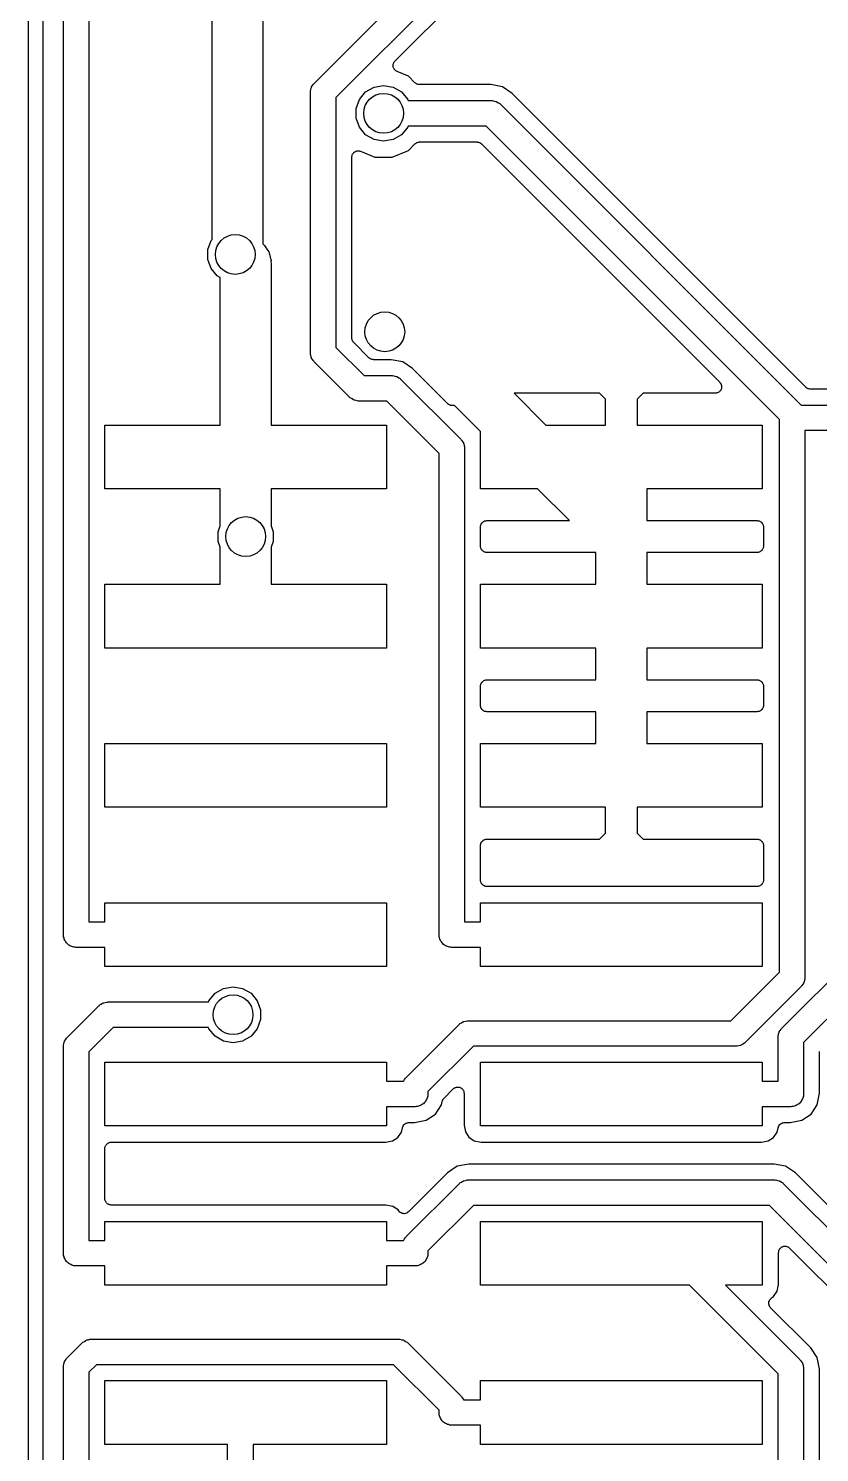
# Model space of a CAD drawing. Extents: x 25.3 to 49.5, y -85 to -25.3.
# Drawn here: x 25.29 to 37.91, y -63.38 to -40.67 of the extents above; entities that cross this region are included whole.
import ezdxf

# ---------------------------------------------------------------- set-up
doc = ezdxf.new("R2010")
doc.units = 0
doc.header["$MEASUREMENT"] = 0
doc.layers.add('BLACK', color=7, linetype='CONTINUOUS')

msp = doc.modelspace()

# ---------------------------------------------------------------- linework, layer by layer
at = {"layer": 'Black'}
for p, q in [((25.2857, -84.836), (25.2857, -25.4)), ((25.5143, -25.5143), (25.5143, -84.7217)), ((25.8442, -55.118), (25.8442, -30.0976)), ((26.2506, -30.1818), (26.2506, -54.9148)), ((28.215, -44.0284), (28.215, -37.051)), ((29.0278, -37.0509), (29.0278, -44.1013)), ((29.8456, -41.5404), (32.5647, -38.8213)), ((32.8521, -39.1087), (30.1925, -41.7683)), ((31.1346, -41.1854), (32.7802, -39.5397)), ((31.1052, -41.2484), (31.107, -41.2419)), ((31.1062, -41.2594), (31.1052, -41.2484)), ((31.1057, -41.2704), (31.1062, -41.2594)), ((31.1077, -41.2768), (31.1057, -41.2704)), ((31.107, -41.2419), (31.1073, -41.2351)), ((31.1073, -41.2351), (31.1115, -41.2249)), ((31.1083, -41.2835), (31.1077, -41.2768)), ((31.113, -41.2935), (31.1083, -41.2835)), ((31.1115, -41.2249), (31.1144, -41.2143)), ((31.1163, -41.3041), (31.113, -41.2935)), ((31.1144, -41.2143), (31.1182, -41.2088)), ((31.1204, -41.3094), (31.1163, -41.3041)), ((31.1182, -41.2088), (31.1208, -41.2026)), ((31.1232, -41.3155), (31.1204, -41.3094)), ((31.1208, -41.2026), (31.1283, -41.1944)), ((31.131, -41.3233), (31.1232, -41.3155)), ((31.1283, -41.1944), (31.1346, -41.1854)), ((31.1377, -41.3321), (31.131, -41.3233)), ((31.1434, -41.3357), (31.1377, -41.3321)), ((29.8204, -41.5765), (29.8336, -41.5535)), ((29.8336, -41.5535), (29.8405, -41.5477)), ((29.8405, -41.5477), (29.8456, -41.5404)), ((31.1482, -41.3404), (31.1434, -41.3357)), ((31.1582, -41.3451), (31.1482, -41.3404)), ((31.1675, -41.3511), (31.1582, -41.3451)), ((31.3494, -41.4266), (31.1675, -41.3511)), ((31.454, -41.5314), (31.3494, -41.4266)), ((31.4577, -41.534), (31.454, -41.5314)), ((31.4606, -41.5374), (31.4577, -41.534)), ((31.472, -41.544), (31.4606, -41.5374)), ((31.4829, -41.5516), (31.472, -41.544)), ((31.4872, -41.5528), (31.4829, -41.5516)), ((31.4912, -41.5551), (31.4872, -41.5528)), ((31.5042, -41.5574), (31.4912, -41.5551)), ((31.517, -41.5608), (31.5042, -41.5574)), ((31.5215, -41.5604), (31.517, -41.5608)), ((31.5259, -41.5612), (31.5215, -41.5604)), ((32.6649, -41.5612), (31.5259, -41.5612)), ((32.8491, -41.5978), (32.6649, -41.5612)), ((29.7861, -41.6841), (29.7877, -41.6753)), ((29.7861, -45.8354), (29.7861, -41.6841)), ((29.7869, -41.6664), (29.7937, -41.6408)), ((29.7877, -41.6753), (29.7869, -41.6664)), ((29.7937, -41.6408), (29.7984, -41.6146)), ((29.7984, -41.6146), (29.8028, -41.6069)), ((29.8028, -41.6069), (29.8051, -41.5982)), ((29.8051, -41.5982), (29.8204, -41.5765)), ((30.1925, -41.7683), (30.1925, -45.7512)), ((30.5668, -41.7953), (30.6664, -41.6766)), ((30.6664, -41.6766), (30.8006, -41.5991)), ((30.8006, -41.5991), (30.9532, -41.5722)), ((30.9532, -41.5722), (31.1058, -41.5991)), ((31.1058, -41.5991), (31.24, -41.6766)), ((31.24, -41.6766), (31.3396, -41.7953)), ((33.0053, -41.7022), (32.8491, -41.5978)), ((37.69, -46.3869), (33.0053, -41.7022)), ((30.5138, -41.9409), (30.5668, -41.7953)), ((30.5138, -42.0959), (30.5138, -41.9409)), ((31.3396, -41.7953), (31.3469, -41.8152)), ((31.3469, -41.8152), (32.6749, -41.8152)), ((32.6749, -41.8152), (32.6837, -41.8168)), ((32.6837, -41.8168), (32.6926, -41.816)), ((32.6926, -41.816), (32.7182, -41.8228)), ((32.7182, -41.8228), (32.7444, -41.8275)), ((32.7444, -41.8275), (32.7521, -41.8319)), ((32.7521, -41.8319), (32.7608, -41.8342)), ((32.7608, -41.8342), (32.7825, -41.8495)), ((32.7825, -41.8495), (32.8055, -41.8627)), ((32.8055, -41.8627), (32.8113, -41.8696)), ((32.8113, -41.8696), (32.8186, -41.8747)), ((32.8186, -41.8747), (37.6146, -46.6707)), ((30.5668, -42.2415), (30.5138, -42.0959)), ((30.6664, -42.3602), (30.5668, -42.2415)), ((31.3396, -42.2415), (31.24, -42.3602)), ((31.3469, -42.2216), (31.3396, -42.2415)), ((32.5907, -42.2216), (31.3469, -42.2216)), ((37.27, -46.9009), (32.5907, -42.2216)), ((30.8006, -42.4377), (30.6664, -42.3602)), ((30.9532, -42.4646), (30.8006, -42.4377)), ((31.1058, -42.4377), (30.9532, -42.4646)), ((31.24, -42.3602), (31.1058, -42.4377)), ((30.4484, -42.7056), (30.4489, -42.6944)), ((30.4489, -42.6944), (30.4515, -42.6883)), ((30.4515, -42.6883), (30.4526, -42.6818)), ((30.4526, -42.6818), (30.4582, -42.6721)), ((30.4582, -42.6721), (30.4625, -42.6619)), ((30.4625, -42.6619), (30.4669, -42.657)), ((30.4669, -42.657), (30.4703, -42.6512)), ((30.4703, -42.6512), (30.4788, -42.6441)), ((30.4788, -42.6441), (30.4863, -42.6359)), ((30.4863, -42.6359), (30.4922, -42.6328)), ((30.4922, -42.6328), (30.4973, -42.6285)), ((30.4973, -42.6285), (30.5078, -42.6247)), ((30.5078, -42.6247), (30.5176, -42.6196)), ((30.5176, -42.6196), (30.5242, -42.6187)), ((30.5242, -42.6187), (30.5305, -42.6165)), ((30.5305, -42.6165), (30.5416, -42.6165)), ((30.5416, -42.6165), (30.5526, -42.615)), ((30.5526, -42.615), (30.5591, -42.6165)), ((30.5591, -42.6165), (30.5657, -42.6165)), ((30.5657, -42.6165), (30.5762, -42.6203)), ((30.5762, -42.6203), (30.5871, -42.6227)), ((30.5871, -42.6227), (30.8136, -42.7168)), ((31.0915, -42.717), (31.3484, -42.6109)), ((31.3484, -42.6109), (31.4541, -42.5053)), ((31.4541, -42.5053), (31.4578, -42.5028)), ((31.4578, -42.5028), (31.4606, -42.4994)), ((31.4606, -42.4994), (31.4721, -42.4927)), ((31.4721, -42.4927), (31.4831, -42.4851)), ((31.4831, -42.4851), (31.4873, -42.4839)), ((31.4873, -42.4839), (31.4912, -42.4817)), ((31.4912, -42.4817), (31.5043, -42.4794)), ((31.5043, -42.4794), (31.5172, -42.476)), ((31.5172, -42.476), (31.5216, -42.4764)), ((31.5216, -42.4764), (31.5259, -42.4756)), ((31.5259, -42.4756), (32.4434, -42.4756)), ((32.4434, -42.4756), (32.4478, -42.4764)), ((32.4478, -42.4764), (32.4523, -42.476)), ((32.4523, -42.476), (32.4651, -42.4794)), ((32.4651, -42.4794), (32.4782, -42.4817)), ((32.4782, -42.4817), (32.4821, -42.484)), ((32.4821, -42.484), (32.4864, -42.4851)), ((32.4864, -42.4851), (32.4973, -42.4927)), ((32.4973, -42.4927), (32.5087, -42.4994)), ((32.5087, -42.4994), (32.5116, -42.5028)), ((32.5116, -42.5028), (32.5153, -42.5054)), ((32.5153, -42.5054), (36.3185, -46.3086)), ((30.4465, -42.7165), (30.4484, -42.7056)), ((30.4465, -45.6039), (30.4465, -42.7165)), ((30.8136, -42.7168), (31.0915, -42.717)), ((28.1468, -44.1921), (28.1998, -44.0465)), ((28.1998, -44.0465), (28.215, -44.0284)), ((28.1468, -44.3471), (28.1468, -44.1921)), ((29.0278, -44.1013), (29.0402, -44.1136)), ((29.0402, -44.1136), (29.0504, -44.1283)), ((29.0504, -44.1283), (29.0641, -44.1398)), ((29.0641, -44.1398), (29.0907, -44.1857)), ((29.0907, -44.1857), (29.1211, -44.2292)), ((29.1211, -44.2292), (29.1258, -44.2465)), ((29.1258, -44.2465), (29.1347, -44.262)), ((29.1347, -44.262), (29.1439, -44.3143)), ((28.1998, -44.4927), (28.1468, -44.3471)), ((28.2994, -44.6114), (28.1998, -44.4927)), ((29.1439, -44.3143), (29.1577, -44.3656)), ((29.1577, -44.3656), (29.1561, -44.3834)), ((29.1561, -44.3834), (29.1592, -44.401)), ((29.1592, -44.401), (29.1592, -46.99)), ((28.3464, -44.6385), (28.2994, -44.6114)), ((28.3464, -46.99), (28.3464, -44.6385)), ((30.4473, -45.6083), (30.4465, -45.6039)), ((30.4469, -45.6128), (30.4473, -45.6083)), ((30.4503, -45.6256), (30.4469, -45.6128)), ((30.4526, -45.6387), (30.4503, -45.6256)), ((30.4549, -45.6426), (30.4526, -45.6387)), ((30.456, -45.6469), (30.4549, -45.6426)), ((30.4636, -45.6577), (30.456, -45.6469)), ((29.7877, -45.8442), (29.7861, -45.8354)), ((29.7869, -45.8531), (29.7877, -45.8442)), ((29.7937, -45.8787), (29.7869, -45.8531)), ((30.1925, -45.7512), (30.6427, -46.2014)), ((30.4703, -45.6692), (30.4636, -45.6577)), ((30.4737, -45.6721), (30.4703, -45.6692)), ((30.4763, -45.6758), (30.4737, -45.6721)), ((30.7181, -45.9176), (30.4763, -45.6758)), ((29.7984, -45.9049), (29.7937, -45.8787)), ((29.8028, -45.9126), (29.7984, -45.9049)), ((29.8051, -45.9213), (29.8028, -45.9126)), ((29.8204, -45.943), (29.8051, -45.9213)), ((29.8336, -45.966), (29.8204, -45.943)), ((29.8405, -45.9718), (29.8336, -45.966)), ((29.8456, -45.9791), (29.8405, -45.9718)), ((30.4148, -46.5483), (29.8456, -45.9791)), ((30.7218, -45.9202), (30.7181, -45.9176)), ((30.7247, -45.9236), (30.7218, -45.9202)), ((30.7361, -45.9303), (30.7247, -45.9236)), ((30.747, -45.9379), (30.7361, -45.9303)), ((30.7513, -45.939), (30.747, -45.9379)), ((30.7552, -45.9413), (30.7513, -45.939)), ((30.7683, -45.9436), (30.7552, -45.9413)), ((30.7811, -45.947), (30.7683, -45.9436)), ((30.7856, -45.9466), (30.7811, -45.947)), ((30.79, -45.9474), (30.7856, -45.9466)), ((30.9647, -45.9474), (30.79, -45.9474)), ((30.9721, -45.9487), (30.9647, -45.9474)), ((30.9795, -45.9474), (30.9721, -45.9487)), ((31.0765, -45.9474), (30.9795, -45.9474)), ((31.2607, -45.984), (31.0765, -45.9474)), ((31.4169, -46.0884), (31.2607, -45.984)), ((31.9778, -46.6494), (31.4169, -46.0884)), ((30.6427, -46.2014), (31.0865, -46.2014)), ((31.0865, -46.2014), (31.0953, -46.203)), ((31.0953, -46.203), (31.1042, -46.2022)), ((31.1042, -46.2022), (31.1298, -46.209)), ((31.1298, -46.209), (31.156, -46.2137)), ((31.156, -46.2137), (31.1637, -46.2181)), ((31.1637, -46.2181), (31.1724, -46.2204)), ((31.1724, -46.2204), (31.1941, -46.2357)), ((31.1941, -46.2357), (31.2171, -46.2489)), ((31.2171, -46.2489), (31.2229, -46.2558)), ((31.2229, -46.2558), (31.2302, -46.2609)), ((31.2302, -46.2609), (32.1855, -47.2162)), ((36.3185, -46.3086), (36.3261, -46.3194)), ((36.3261, -46.3194), (36.3346, -46.3296)), ((36.3346, -46.3296), (36.3362, -46.3338)), ((30.4221, -46.5534), (30.4148, -46.5483)), ((30.4279, -46.5603), (30.4221, -46.5534)), ((34.4003, -46.482), (33.0359, -46.482)), ((33.0359, -46.482), (33.5439, -46.99)), ((34.4932, -46.5749), (34.4003, -46.482)), ((35.0941, -46.482), (35.0012, -46.5749)), ((36.2466, -46.482), (35.0941, -46.482)), ((36.2597, -46.4797), (36.2466, -46.482)), ((36.2729, -46.4785), (36.2597, -46.4797)), ((36.277, -46.4766), (36.2729, -46.4785)), ((36.2814, -46.4759), (36.277, -46.4766)), ((36.2929, -46.4692), (36.2814, -46.4759)), ((36.3049, -46.4636), (36.2929, -46.4692)), ((36.3081, -46.4605), (36.3049, -46.4636)), ((36.3119, -46.4582), (36.3081, -46.4605)), ((36.3205, -46.4481), (36.3119, -46.4582)), ((36.3299, -46.4387), (36.3205, -46.4481)), ((36.3318, -46.4346), (36.3299, -46.4387)), ((36.3346, -46.4312), (36.3318, -46.4346)), ((36.3392, -46.4187), (36.3346, -46.4312)), ((36.3362, -46.3338), (36.3387, -46.3375)), ((36.3387, -46.3375), (36.3422, -46.3503)), ((36.3448, -46.4067), (36.3392, -46.4187)), ((36.3422, -46.3503), (36.3467, -46.3628)), ((36.3452, -46.4022), (36.3448, -46.4067)), ((36.3467, -46.398), (36.3452, -46.4022)), ((36.3467, -46.3628), (36.3467, -46.3672)), ((36.3467, -46.3672), (36.3479, -46.3715)), ((36.3479, -46.3715), (36.3467, -46.3848)), ((36.3467, -46.3848), (36.3467, -46.398)), ((37.6937, -46.3895), (37.69, -46.3869)), ((37.6966, -46.3929), (37.6937, -46.3895)), ((37.708, -46.3996), (37.6966, -46.3929)), ((37.7189, -46.4072), (37.708, -46.3996)), ((37.7232, -46.4083), (37.7189, -46.4072)), ((37.7271, -46.4106), (37.7232, -46.4083)), ((37.7402, -46.4129), (37.7271, -46.4106)), ((37.753, -46.4163), (37.7402, -46.4129)), ((37.7575, -46.4159), (37.753, -46.4163)), ((37.7619, -46.4167), (37.7575, -46.4159)), ((39.2774, -46.4167), (37.7619, -46.4167)), ((30.4509, -46.5735), (30.4279, -46.5603)), ((30.4726, -46.5888), (30.4509, -46.5735)), ((30.4813, -46.5911), (30.4726, -46.5888)), ((30.489, -46.5955), (30.4813, -46.5911)), ((30.5152, -46.6002), (30.489, -46.5955)), ((30.5408, -46.607), (30.5152, -46.6002)), ((30.5497, -46.6062), (30.5408, -46.607)), ((30.5585, -46.6078), (30.5497, -46.6062)), ((31.0023, -46.6078), (30.5585, -46.6078)), ((31.8386, -47.4441), (31.0023, -46.6078)), ((31.9851, -46.6545), (31.9778, -46.6494)), ((31.9914, -46.6607), (31.9851, -46.6545)), ((31.9995, -46.6645), (31.9914, -46.6607)), ((32.0067, -46.6696), (31.9995, -46.6645)), ((32.0153, -46.6719), (32.0067, -46.6696)), ((32.0234, -46.6757), (32.0153, -46.6719)), ((32.0322, -46.6764), (32.0234, -46.6757)), ((32.0408, -46.6787), (32.0322, -46.6764)), ((32.0497, -46.678), (32.0408, -46.6787)), ((32.0585, -46.6787), (32.0497, -46.678)), ((32.0671, -46.6764), (32.0585, -46.6787)), ((32.076, -46.6757), (32.0671, -46.6764)), ((32.0788, -46.6743), (32.076, -46.6757)), ((32.4993, -47.0948), (32.0788, -46.6743)), ((34.4932, -46.99), (34.4932, -46.5749)), ((35.0012, -46.5749), (35.0012, -46.99)), ((37.6146, -46.6707), (39.2874, -46.6707)), ((26.5049, -48.006), (26.5049, -46.99)), ((26.5049, -46.99), (28.3464, -46.99)), ((29.1592, -46.99), (31.0007, -46.99)), ((31.0007, -46.99), (31.0007, -48.006)), ((33.5439, -46.99), (34.4932, -46.99)), ((35.0012, -46.99), (36.9951, -46.99)), ((36.9951, -46.99), (36.9951, -48.006)), ((37.27, -55.715), (37.27, -46.9009)), ((32.1855, -47.2162), (32.1906, -47.2235)), ((32.1906, -47.2235), (32.1975, -47.2293)), ((32.1975, -47.2293), (32.2107, -47.2523)), ((32.4993, -48.006), (32.4993, -47.0948)), ((39.2032, -47.0771), (37.6764, -47.0771)), ((37.6764, -47.0771), (37.6764, -55.7992)), ((31.8386, -55.118), (31.8386, -47.4441)), ((32.2107, -47.2523), (32.226, -47.274)), ((32.226, -47.274), (32.2283, -47.2827)), ((32.2283, -47.2827), (32.2327, -47.2904)), ((32.2327, -47.2904), (32.2374, -47.3166)), ((32.2374, -47.3166), (32.2442, -47.3422)), ((32.2442, -47.3422), (32.2434, -47.3511)), ((32.2434, -47.3511), (32.245, -47.3599)), ((32.245, -47.3599), (32.245, -54.9148)), ((28.3464, -48.006), (26.5049, -48.006)), ((28.3464, -48.5998), (28.3464, -48.006)), ((31.0007, -48.006), (29.1592, -48.006)), ((29.1592, -48.006), (29.1592, -48.5998)), ((33.4105, -48.006), (32.4993, -48.006)), ((33.9185, -48.514), (33.4105, -48.006)), ((36.9951, -48.006), (35.1536, -48.006)), ((35.1536, -48.006), (35.1536, -48.514)), ((28.3134, -48.6905), (28.3464, -48.5998)), ((29.1592, -48.5998), (29.1922, -48.6905)), ((32.5005, -48.598), (32.5036, -48.5896)), ((32.5005, -48.6068), (32.5005, -48.598)), ((32.5036, -48.5896), (32.5051, -48.5809)), ((32.5051, -48.5809), (32.5096, -48.5732)), ((32.5096, -48.5732), (32.5126, -48.5648)), ((32.5126, -48.5648), (32.5183, -48.558)), ((32.5183, -48.558), (32.5228, -48.5503)), ((32.5228, -48.5503), (32.5296, -48.5446)), ((32.5296, -48.5446), (32.5353, -48.5378)), ((32.5353, -48.5378), (32.543, -48.5333)), ((32.543, -48.5333), (32.5498, -48.5276)), ((32.5498, -48.5276), (32.5582, -48.5246)), ((32.5582, -48.5246), (32.5659, -48.5201)), ((32.5659, -48.5201), (32.5746, -48.5186)), ((32.5746, -48.5186), (32.583, -48.5155)), ((32.583, -48.5155), (32.5918, -48.5155)), ((32.5918, -48.5155), (32.6006, -48.514)), ((32.6006, -48.514), (33.9185, -48.514)), ((35.1536, -48.514), (36.9144, -48.514)), ((36.9144, -48.514), (36.9232, -48.5155)), ((36.9232, -48.5155), (36.932, -48.5155)), ((36.932, -48.5155), (36.9404, -48.5186)), ((36.9404, -48.5186), (36.9491, -48.5201)), ((36.9491, -48.5201), (36.9568, -48.5246)), ((36.9568, -48.5246), (36.9652, -48.5276)), ((36.9652, -48.5276), (36.972, -48.5333)), ((36.972, -48.5333), (36.9797, -48.5378)), ((36.9797, -48.5378), (36.9854, -48.5446)), ((36.9854, -48.5446), (36.9922, -48.5503)), ((36.9922, -48.5503), (36.9967, -48.558)), ((36.9967, -48.558), (37.0024, -48.5648)), ((37.0024, -48.5648), (37.0054, -48.5732)), ((37.0054, -48.5732), (37.0099, -48.5809)), ((37.0099, -48.5809), (37.0114, -48.5896)), ((37.0114, -48.5896), (37.0145, -48.598)), ((37.0145, -48.598), (37.0145, -48.6068)), ((28.3134, -48.8455), (28.3134, -48.6905)), ((29.1922, -48.6905), (29.1922, -48.8455)), ((32.499, -48.6156), (32.5005, -48.6068)), ((32.499, -48.9204), (32.499, -48.6156)), ((37.0145, -48.6068), (37.016, -48.6156)), ((37.016, -48.6156), (37.016, -48.9204)), ((28.3464, -48.9362), (28.3134, -48.8455)), ((28.3464, -49.53), (28.3464, -48.9362)), ((29.1922, -48.8455), (29.1592, -48.9362)), ((29.1592, -48.9362), (29.1592, -49.53)), ((32.5005, -48.9292), (32.499, -48.9204)), ((32.5005, -48.938), (32.5005, -48.9292)), ((32.5036, -48.9464), (32.5005, -48.938)), ((32.5051, -48.9551), (32.5036, -48.9464)), ((32.5096, -48.9628), (32.5051, -48.9551)), ((32.5126, -48.9712), (32.5096, -48.9628)), ((32.5183, -48.978), (32.5126, -48.9712)), ((32.5228, -48.9857), (32.5183, -48.978)), ((32.5296, -48.9914), (32.5228, -48.9857)), ((32.5353, -48.9982), (32.5296, -48.9914)), ((32.543, -49.0027), (32.5353, -48.9982)), ((32.5498, -49.0084), (32.543, -49.0027)), ((32.5582, -49.0114), (32.5498, -49.0084)), ((32.5659, -49.0159), (32.5582, -49.0114)), ((32.5746, -49.0174), (32.5659, -49.0159)), ((32.583, -49.0205), (32.5746, -49.0174)), ((32.5918, -49.0205), (32.583, -49.0205)), ((32.6006, -49.022), (32.5918, -49.0205)), ((34.3408, -49.022), (32.6006, -49.022)), ((34.3408, -49.53), (34.3408, -49.022)), ((36.9144, -49.022), (35.1536, -49.022)), ((35.1536, -49.022), (35.1536, -49.53)), ((36.9232, -49.0205), (36.9144, -49.022)), ((36.932, -49.0205), (36.9232, -49.0205)), ((36.9404, -49.0174), (36.932, -49.0205)), ((36.9491, -49.0159), (36.9404, -49.0174)), ((36.9568, -49.0114), (36.9491, -49.0159)), ((36.9652, -49.0084), (36.9568, -49.0114)), ((36.972, -49.0027), (36.9652, -49.0084)), ((36.9797, -48.9982), (36.972, -49.0027)), ((36.9854, -48.9914), (36.9797, -48.9982)), ((36.9922, -48.9857), (36.9854, -48.9914)), ((36.9967, -48.978), (36.9922, -48.9857)), ((37.0024, -48.9712), (36.9967, -48.978)), ((37.0054, -48.9628), (37.0024, -48.9712)), ((37.0099, -48.9551), (37.0054, -48.9628)), ((37.0114, -48.9464), (37.0099, -48.9551)), ((37.0145, -48.938), (37.0114, -48.9464)), ((37.016, -48.9204), (37.0145, -48.9292)), ((37.0145, -48.9292), (37.0145, -48.938)), ((26.5049, -50.546), (26.5049, -49.53)), ((26.5049, -49.53), (28.3464, -49.53)), ((29.1592, -49.53), (31.0007, -49.53)), ((31.0007, -49.53), (31.0007, -50.546)), ((32.4993, -50.546), (32.4993, -49.53)), ((32.4993, -49.53), (34.3408, -49.53)), ((35.1536, -49.53), (36.9951, -49.53)), ((36.9951, -49.53), (36.9951, -50.546)), ((31.0007, -50.546), (26.5049, -50.546)), ((34.3408, -50.546), (32.4993, -50.546)), ((34.3408, -51.054), (34.3408, -50.546)), ((36.9951, -50.546), (35.1536, -50.546)), ((35.1536, -50.546), (35.1536, -51.054)), ((32.5126, -51.1048), (32.5183, -51.098)), ((32.5183, -51.098), (32.5228, -51.0903)), ((32.5228, -51.0903), (32.5296, -51.0846)), ((32.5296, -51.0846), (32.5353, -51.0778)), ((32.5353, -51.0778), (32.543, -51.0733)), ((32.543, -51.0733), (32.5498, -51.0676)), ((32.5498, -51.0676), (32.5582, -51.0646)), ((32.5582, -51.0646), (32.5659, -51.0601)), ((32.5659, -51.0601), (32.5746, -51.0586)), ((32.5746, -51.0586), (32.583, -51.0555)), ((32.583, -51.0555), (32.5918, -51.0555)), ((32.5918, -51.0555), (32.6006, -51.054)), ((32.6006, -51.054), (34.3408, -51.054)), ((35.1536, -51.054), (36.9144, -51.054)), ((36.9144, -51.054), (36.9232, -51.0555)), ((36.9232, -51.0555), (36.932, -51.0555)), ((36.932, -51.0555), (36.9404, -51.0586)), ((36.9404, -51.0586), (36.9491, -51.0601)), ((36.9491, -51.0601), (36.9568, -51.0646)), ((36.9568, -51.0646), (36.9652, -51.0676)), ((36.9652, -51.0676), (36.972, -51.0733)), ((36.972, -51.0733), (36.9797, -51.0778)), ((36.9797, -51.0778), (36.9854, -51.0846)), ((36.9854, -51.0846), (36.9922, -51.0903)), ((36.9922, -51.0903), (36.9967, -51.098)), ((36.9967, -51.098), (37.0024, -51.1048)), ((32.499, -51.1556), (32.5005, -51.1468)), ((32.499, -51.4604), (32.499, -51.1556)), ((32.5005, -51.138), (32.5036, -51.1296)), ((32.5005, -51.1468), (32.5005, -51.138)), ((32.5036, -51.1296), (32.5051, -51.1209)), ((32.5051, -51.1209), (32.5096, -51.1132)), ((32.5096, -51.1132), (32.5126, -51.1048)), ((37.0024, -51.1048), (37.0054, -51.1132)), ((37.0054, -51.1132), (37.0099, -51.1209)), ((37.0099, -51.1209), (37.0114, -51.1296)), ((37.0114, -51.1296), (37.0145, -51.138)), ((37.0145, -51.138), (37.0145, -51.1468)), ((37.0145, -51.1468), (37.016, -51.1556)), ((37.016, -51.1556), (37.016, -51.4604)), ((32.5005, -51.4692), (32.499, -51.4604)), ((32.5005, -51.478), (32.5005, -51.4692)), ((32.5036, -51.4864), (32.5005, -51.478)), ((32.5051, -51.4951), (32.5036, -51.4864)), ((32.5096, -51.5028), (32.5051, -51.4951)), ((32.5126, -51.5112), (32.5096, -51.5028)), ((32.5183, -51.518), (32.5126, -51.5112)), ((32.5228, -51.5257), (32.5183, -51.518)), ((32.5296, -51.5314), (32.5228, -51.5257)), ((32.5353, -51.5382), (32.5296, -51.5314)), ((32.543, -51.5427), (32.5353, -51.5382)), ((32.5498, -51.5484), (32.543, -51.5427)), ((32.5582, -51.5514), (32.5498, -51.5484)), ((32.5659, -51.5559), (32.5582, -51.5514)), ((36.9568, -51.5514), (36.9491, -51.5559)), ((36.9652, -51.5484), (36.9568, -51.5514)), ((36.972, -51.5427), (36.9652, -51.5484)), ((36.9797, -51.5382), (36.972, -51.5427)), ((36.9854, -51.5314), (36.9797, -51.5382)), ((36.9922, -51.5257), (36.9854, -51.5314)), ((36.9967, -51.518), (36.9922, -51.5257)), ((37.0024, -51.5112), (36.9967, -51.518)), ((37.0054, -51.5028), (37.0024, -51.5112)), ((37.0099, -51.4951), (37.0054, -51.5028)), ((37.0114, -51.4864), (37.0099, -51.4951)), ((37.0145, -51.478), (37.0114, -51.4864)), ((37.016, -51.4604), (37.0145, -51.4692)), ((37.0145, -51.4692), (37.0145, -51.478)), ((32.5746, -51.5574), (32.5659, -51.5559)), ((32.583, -51.5605), (32.5746, -51.5574)), ((32.5918, -51.5605), (32.583, -51.5605)), ((32.6006, -51.562), (32.5918, -51.5605)), ((34.3408, -51.562), (32.6006, -51.562)), ((34.3408, -52.07), (34.3408, -51.562)), ((36.9144, -51.562), (35.1536, -51.562)), ((35.1536, -51.562), (35.1536, -52.07)), ((36.9232, -51.5605), (36.9144, -51.562)), ((36.932, -51.5605), (36.9232, -51.5605)), ((36.9404, -51.5574), (36.932, -51.5605)), ((36.9491, -51.5559), (36.9404, -51.5574)), ((26.5049, -53.086), (26.5049, -52.07)), ((26.5049, -52.07), (31.0007, -52.07)), ((31.0007, -52.07), (31.0007, -53.086)), ((32.4993, -53.086), (32.4993, -52.07)), ((32.4993, -52.07), (34.3408, -52.07)), ((35.1536, -52.07), (36.9951, -52.07)), ((36.9951, -52.07), (36.9951, -53.086)), ((31.0007, -53.086), (26.5049, -53.086)), ((34.4932, -53.086), (32.4993, -53.086)), ((34.4932, -53.5011), (34.4932, -53.086)), ((36.9951, -53.086), (35.0012, -53.086)), ((35.0012, -53.086), (35.0012, -53.5011)), ((32.5746, -53.5986), (32.583, -53.5955)), ((32.583, -53.5955), (32.5918, -53.5955)), ((32.5918, -53.5955), (32.6006, -53.594)), ((32.6006, -53.594), (34.4003, -53.594)), ((34.4003, -53.594), (34.4932, -53.5011)), ((35.0012, -53.5011), (35.0941, -53.594)), ((35.0941, -53.594), (36.9144, -53.594)), ((36.9144, -53.594), (36.9232, -53.5955)), ((36.9232, -53.5955), (36.932, -53.5955)), ((36.932, -53.5955), (36.9404, -53.5986)), ((32.499, -53.6956), (32.5005, -53.6868)), ((32.499, -54.2474), (32.499, -53.6956)), ((32.5005, -53.678), (32.5036, -53.6696)), ((32.5005, -53.6868), (32.5005, -53.678)), ((32.5036, -53.6696), (32.5051, -53.6609)), ((32.5051, -53.6609), (32.5096, -53.6532)), ((32.5096, -53.6532), (32.5126, -53.6448)), ((32.5126, -53.6448), (32.5183, -53.638)), ((32.5183, -53.638), (32.5228, -53.6303)), ((32.5228, -53.6303), (32.5296, -53.6246)), ((32.5296, -53.6246), (32.5353, -53.6178)), ((32.5353, -53.6178), (32.543, -53.6133)), ((32.543, -53.6133), (32.5498, -53.6076)), ((32.5498, -53.6076), (32.5582, -53.6046)), ((32.5582, -53.6046), (32.5659, -53.6001)), ((32.5659, -53.6001), (32.5746, -53.5986)), ((36.9404, -53.5986), (36.9491, -53.6001)), ((36.9491, -53.6001), (36.9568, -53.6046)), ((36.9568, -53.6046), (36.9652, -53.6076)), ((36.9652, -53.6076), (36.972, -53.6133)), ((36.972, -53.6133), (36.9797, -53.6178)), ((36.9797, -53.6178), (36.9854, -53.6246)), ((36.9854, -53.6246), (36.9922, -53.6303)), ((36.9922, -53.6303), (36.9967, -53.638)), ((36.9967, -53.638), (37.0024, -53.6448)), ((37.0024, -53.6448), (37.0054, -53.6532)), ((37.0054, -53.6532), (37.0099, -53.6609)), ((37.0099, -53.6609), (37.0114, -53.6696)), ((37.0114, -53.6696), (37.0145, -53.678)), ((37.0145, -53.678), (37.0145, -53.6868)), ((37.0145, -53.6868), (37.016, -53.6956)), ((37.016, -53.6956), (37.016, -54.2474)), ((32.5005, -54.2562), (32.499, -54.2474)), ((32.5005, -54.2651), (32.5005, -54.2562)), ((32.5036, -54.2734), (32.5005, -54.2651)), ((32.5051, -54.2822), (32.5036, -54.2734)), ((37.0114, -54.2734), (37.0099, -54.2822)), ((37.0145, -54.2651), (37.0114, -54.2734)), ((37.016, -54.2474), (37.0145, -54.2562)), ((37.0145, -54.2562), (37.0145, -54.2651)), ((32.5096, -54.2899), (32.5051, -54.2822)), ((32.5126, -54.2982), (32.5096, -54.2899)), ((32.5183, -54.305), (32.5126, -54.2982)), ((32.5228, -54.3127), (32.5183, -54.305)), ((32.5296, -54.3185), (32.5228, -54.3127)), ((32.5353, -54.3253), (32.5296, -54.3185)), ((32.543, -54.3297), (32.5353, -54.3253)), ((32.5498, -54.3354), (32.543, -54.3297)), ((32.5582, -54.3385), (32.5498, -54.3354)), ((32.5659, -54.3429), (32.5582, -54.3385)), ((32.5746, -54.3444), (32.5659, -54.3429)), ((32.583, -54.3475), (32.5746, -54.3444)), ((32.5918, -54.3475), (32.583, -54.3475)), ((32.6006, -54.349), (32.5918, -54.3475)), ((36.9144, -54.349), (32.6006, -54.349)), ((36.9232, -54.3475), (36.9144, -54.349)), ((36.932, -54.3475), (36.9232, -54.3475)), ((36.9404, -54.3444), (36.932, -54.3475)), ((36.9491, -54.3429), (36.9404, -54.3444)), ((36.9568, -54.3385), (36.9491, -54.3429)), ((36.9652, -54.3354), (36.9568, -54.3385)), ((36.972, -54.3297), (36.9652, -54.3354)), ((36.9797, -54.3253), (36.972, -54.3297)), ((36.9854, -54.3185), (36.9797, -54.3253)), ((36.9922, -54.3127), (36.9854, -54.3185)), ((36.9967, -54.305), (36.9922, -54.3127)), ((37.0024, -54.2982), (36.9967, -54.305)), ((37.0054, -54.2899), (37.0024, -54.2982)), ((37.0099, -54.2822), (37.0054, -54.2899)), ((26.5049, -54.9148), (26.5049, -54.61)), ((26.5049, -54.61), (31.0007, -54.61)), ((31.0007, -54.61), (31.0007, -55.626)), ((32.4993, -54.9148), (32.4993, -54.61)), ((32.4993, -54.61), (36.9951, -54.61)), ((36.9951, -54.61), (36.9951, -55.626)), ((26.2506, -54.9148), (26.5049, -54.9148)), ((32.245, -54.9148), (32.4993, -54.9148)), ((25.8473, -55.1355), (25.8442, -55.118)), ((25.8473, -55.1533), (25.8473, -55.1355)), ((25.8534, -55.17), (25.8473, -55.1533)), ((25.8565, -55.1875), (25.8534, -55.17)), ((25.8653, -55.2029), (25.8565, -55.1875)), ((31.8417, -55.1355), (31.8386, -55.118)), ((31.8417, -55.1533), (31.8417, -55.1355)), ((31.8478, -55.17), (31.8417, -55.1533)), ((31.8509, -55.1875), (31.8478, -55.17)), ((31.8597, -55.2029), (31.8509, -55.1875)), ((37.3089, -56.6105), (38.9518, -54.9676)), ((39.3478, -55.1464), (37.6558, -56.8384)), ((25.8714, -55.2196), (25.8653, -55.2029)), ((25.8828, -55.2332), (25.8714, -55.2196)), ((25.8917, -55.2486), (25.8828, -55.2332)), ((25.9054, -55.26), (25.8917, -55.2486)), ((25.9168, -55.2737), (25.9054, -55.26)), ((25.9322, -55.2825), (25.9168, -55.2737)), ((25.9458, -55.294), (25.9322, -55.2825)), ((25.9625, -55.3001), (25.9458, -55.294)), ((25.9779, -55.3089), (25.9625, -55.3001)), ((25.9954, -55.312), (25.9779, -55.3089)), ((26.0121, -55.3181), (25.9954, -55.312)), ((26.0299, -55.3181), (26.0121, -55.3181)), ((26.0474, -55.3212), (26.0299, -55.3181)), ((26.5049, -55.3212), (26.0474, -55.3212)), ((26.5049, -55.626), (26.5049, -55.3212)), ((31.8658, -55.2196), (31.8597, -55.2029)), ((31.8773, -55.2332), (31.8658, -55.2196)), ((31.8861, -55.2486), (31.8773, -55.2332)), ((31.8998, -55.26), (31.8861, -55.2486)), ((31.9112, -55.2737), (31.8998, -55.26)), ((31.9266, -55.2825), (31.9112, -55.2737)), ((31.9402, -55.294), (31.9266, -55.2825)), ((31.9569, -55.3001), (31.9402, -55.294)), ((31.9723, -55.3089), (31.9569, -55.3001)), ((31.9898, -55.312), (31.9723, -55.3089)), ((32.0065, -55.3181), (31.9898, -55.312)), ((32.0243, -55.3181), (32.0065, -55.3181)), ((32.0418, -55.3212), (32.0243, -55.3181)), ((32.4993, -55.3212), (32.0418, -55.3212)), ((32.4993, -55.626), (32.4993, -55.3212)), ((31.0007, -55.626), (26.5049, -55.626)), ((36.9951, -55.626), (32.4993, -55.626)), ((36.4957, -56.4893), (37.27, -55.715)), ((37.6641, -55.8687), (37.6597, -55.8764)), ((37.6688, -55.8425), (37.6641, -55.8687)), ((37.6756, -55.8169), (37.6688, -55.8425)), ((37.6764, -55.7992), (37.6748, -55.808)), ((37.6748, -55.808), (37.6756, -55.8169)), ((28.1649, -56.1713), (28.2645, -56.0526)), ((28.2645, -56.0526), (28.3987, -55.9751)), ((28.3987, -55.9751), (28.5513, -55.9482)), ((28.5513, -55.9482), (28.7039, -55.9751)), ((28.7039, -55.9751), (28.8381, -56.0526)), ((28.8381, -56.0526), (28.9377, -56.1713)), ((37.6169, -55.9429), (36.7236, -56.8362)), ((37.622, -55.9356), (37.6169, -55.9429)), ((37.6289, -55.9298), (37.622, -55.9356)), ((37.6421, -55.9068), (37.6289, -55.9298)), ((37.6574, -55.8851), (37.6421, -55.9068)), ((37.6597, -55.8764), (37.6574, -55.8851)), ((25.9037, -56.7565), (26.4095, -56.2507)), ((26.4095, -56.2507), (26.4168, -56.2456)), ((26.4168, -56.2456), (26.4226, -56.2387)), ((26.4226, -56.2387), (26.4456, -56.2255)), ((26.4456, -56.2255), (26.4673, -56.2102)), ((26.4673, -56.2102), (26.476, -56.2079)), ((26.476, -56.2079), (26.4837, -56.2035)), ((26.4837, -56.2035), (26.5099, -56.1988)), ((26.5099, -56.1988), (26.5355, -56.192)), ((26.5355, -56.192), (26.5444, -56.1928)), ((26.5444, -56.1928), (26.5532, -56.1912)), ((26.5532, -56.1912), (28.1576, -56.1912)), ((28.1576, -56.1912), (28.1649, -56.1713)), ((28.9377, -56.1713), (28.9907, -56.3169)), ((28.9907, -56.3169), (28.9907, -56.4719)), ((28.9907, -56.4719), (28.9377, -56.6175)), ((31.3145, -57.3935), (32.1592, -56.5488)), ((32.1592, -56.5488), (32.1665, -56.5437)), ((32.1665, -56.5437), (32.1723, -56.5368)), ((32.1723, -56.5368), (32.1953, -56.5236)), ((32.1953, -56.5236), (32.217, -56.5083)), ((32.217, -56.5083), (32.2257, -56.506)), ((32.2257, -56.506), (32.2334, -56.5016)), ((32.2334, -56.5016), (32.2596, -56.4969)), ((32.2596, -56.4969), (32.2852, -56.4901)), ((32.2852, -56.4901), (32.2941, -56.4909)), ((32.2941, -56.4909), (32.3029, -56.4893)), ((32.3029, -56.4893), (36.4957, -56.4893)), ((25.8785, -56.7926), (25.8917, -56.7696)), ((25.8917, -56.7696), (25.8986, -56.7638)), ((25.8986, -56.7638), (25.9037, -56.7565)), ((26.6374, -56.5976), (26.2506, -56.9844)), ((28.1576, -56.5976), (26.6374, -56.5976)), ((28.1649, -56.6175), (28.1576, -56.5976)), ((28.2645, -56.7362), (28.1649, -56.6175)), ((28.3987, -56.8137), (28.2645, -56.7362)), ((28.8381, -56.7362), (28.7039, -56.8137)), ((28.9377, -56.6175), (28.8381, -56.7362)), ((37.2494, -56.7542), (37.251, -56.7454)), ((37.2494, -57.4548), (37.2494, -56.7542)), ((37.2502, -56.7365), (37.257, -56.7109)), ((37.251, -56.7454), (37.2502, -56.7365)), ((37.257, -56.7109), (37.2617, -56.6847)), ((37.2617, -56.6847), (37.2661, -56.677)), ((37.2661, -56.677), (37.2684, -56.6683)), ((37.2684, -56.6683), (37.2837, -56.6466)), ((37.2837, -56.6466), (37.2969, -56.6236)), ((37.2969, -56.6236), (37.3038, -56.6178)), ((37.3038, -56.6178), (37.3089, -56.6105)), ((25.8442, -56.9002), (25.8458, -56.8914)), ((25.8442, -60.198), (25.8442, -56.9002)), ((25.845, -56.8825), (25.8518, -56.8569)), ((25.8458, -56.8914), (25.845, -56.8825)), ((25.8518, -56.8569), (25.8565, -56.8307)), ((25.8565, -56.8307), (25.8609, -56.823)), ((25.8609, -56.823), (25.8632, -56.8143)), ((25.8632, -56.8143), (25.8785, -56.7926)), ((26.2506, -56.9844), (26.2506, -59.9948)), ((28.5513, -56.8406), (28.3987, -56.8137)), ((28.7039, -56.8137), (28.5513, -56.8406)), ((32.3871, -56.8957), (31.6614, -57.6214)), ((36.5799, -56.8957), (32.3871, -56.8957)), ((36.5887, -56.8941), (36.5799, -56.8957)), ((36.5976, -56.8949), (36.5887, -56.8941)), ((36.6232, -56.8881), (36.5976, -56.8949)), ((36.6494, -56.8834), (36.6232, -56.8881)), ((36.6571, -56.879), (36.6494, -56.8834)), ((36.6658, -56.8767), (36.6571, -56.879)), ((36.6875, -56.8614), (36.6658, -56.8767)), ((36.7105, -56.8482), (36.6875, -56.8614)), ((36.7163, -56.8413), (36.7105, -56.8482)), ((36.7236, -56.8362), (36.7163, -56.8413)), ((37.6558, -56.8384), (37.6558, -57.658)), ((37.9098, -56.9857), (37.9106, -56.9813)), ((37.9098, -57.648), (37.9098, -56.9857)), ((26.5049, -58.166), (26.5049, -57.15)), ((26.5049, -57.15), (31.0007, -57.15)), ((31.0007, -57.15), (31.0007, -57.4548)), ((32.4993, -58.166), (32.4993, -57.15)), ((32.4993, -57.15), (36.9951, -57.15)), ((36.9951, -57.15), (36.9951, -57.4548)), ((31.0007, -57.4548), (31.2731, -57.4548)), ((31.2731, -57.4548), (31.274, -57.4513)), ((31.274, -57.4513), (31.2893, -57.4296)), ((31.2893, -57.4296), (31.3025, -57.4066)), ((31.3025, -57.4066), (31.3094, -57.4008)), ((31.3094, -57.4008), (31.3145, -57.3935)), ((36.9951, -57.4548), (37.2494, -57.4548)), ((31.6614, -57.658), (31.6583, -57.6755)), ((31.6583, -57.6755), (31.6583, -57.6933)), ((31.6614, -57.6214), (31.6614, -57.658)), ((31.9177, -57.7243), (32.0649, -57.5771)), ((32.0649, -57.5771), (32.0758, -57.5695)), ((32.0758, -57.5695), (32.0859, -57.5609)), ((32.0859, -57.5609), (32.0901, -57.5594)), ((32.0901, -57.5594), (32.0938, -57.5568)), ((32.0938, -57.5568), (32.1066, -57.5534)), ((32.1066, -57.5534), (32.1191, -57.5489)), ((32.1191, -57.5489), (32.1236, -57.5489)), ((32.1236, -57.5489), (32.1279, -57.5477)), ((32.1279, -57.5477), (32.1411, -57.5489)), ((32.1411, -57.5489), (32.1544, -57.5489)), ((32.1544, -57.5489), (32.1586, -57.5504)), ((32.1586, -57.5504), (32.163, -57.5508)), ((32.163, -57.5508), (32.1751, -57.5564)), ((32.1751, -57.5564), (32.1875, -57.5609)), ((32.1875, -57.5609), (32.191, -57.5638)), ((32.191, -57.5638), (32.195, -57.5657)), ((32.195, -57.5657), (32.2044, -57.5751)), ((32.2044, -57.5751), (32.2146, -57.5836)), ((32.2146, -57.5836), (32.2168, -57.5875)), ((32.2168, -57.5875), (32.22, -57.5907)), ((32.22, -57.5907), (32.2256, -57.6027)), ((32.2256, -57.6027), (32.2322, -57.6142)), ((32.2322, -57.6142), (32.233, -57.6186)), ((32.233, -57.6186), (32.2349, -57.6226)), ((32.2349, -57.6226), (32.236, -57.6359)), ((32.236, -57.6359), (32.2383, -57.6489)), ((32.2383, -57.6489), (32.2383, -58.1562)), ((37.6558, -57.658), (37.6527, -57.6755)), ((37.6527, -57.6755), (37.6527, -57.6933)), ((37.8732, -57.8322), (37.9098, -57.648)), ((31.4582, -57.8612), (31.0007, -57.8612)), ((31.0007, -57.8612), (31.0007, -58.166)), ((31.4757, -57.8581), (31.4582, -57.8612)), ((31.4935, -57.8581), (31.4757, -57.8581)), ((31.5102, -57.852), (31.4935, -57.8581)), ((31.5277, -57.8489), (31.5102, -57.852)), ((31.5431, -57.8401), (31.5277, -57.8489)), ((31.5598, -57.834), (31.5431, -57.8401)), ((31.5734, -57.8225), (31.5598, -57.834)), ((31.5888, -57.8137), (31.5734, -57.8225)), ((31.6002, -57.8), (31.5888, -57.8137)), ((31.6139, -57.7886), (31.6002, -57.8)), ((31.6227, -57.7732), (31.6139, -57.7886)), ((31.6342, -57.7596), (31.6227, -57.7732)), ((31.6403, -57.7429), (31.6342, -57.7596)), ((31.6491, -57.7275), (31.6403, -57.7429)), ((31.6522, -57.71), (31.6491, -57.7275)), ((31.6583, -57.6933), (31.6522, -57.71)), ((31.7801, -57.9799), (31.8788, -57.8322)), ((31.8788, -57.8322), (31.8899, -57.7763)), ((31.8899, -57.7763), (31.8943, -57.765)), ((31.8943, -57.765), (31.8974, -57.7532)), ((31.8974, -57.7532), (31.9006, -57.7486)), ((31.9006, -57.7486), (31.9027, -57.7434)), ((31.9027, -57.7434), (31.9107, -57.7343)), ((31.9107, -57.7343), (31.9177, -57.7243)), ((37.4526, -57.8612), (36.9951, -57.8612)), ((36.9951, -57.8612), (36.9951, -58.166)), ((37.4701, -57.8581), (37.4526, -57.8612)), ((37.4879, -57.8581), (37.4701, -57.8581)), ((37.5046, -57.852), (37.4879, -57.8581)), ((37.5221, -57.8489), (37.5046, -57.852)), ((37.5375, -57.8401), (37.5221, -57.8489)), ((37.5542, -57.834), (37.5375, -57.8401)), ((37.5678, -57.8225), (37.5542, -57.834)), ((37.5832, -57.8137), (37.5678, -57.8225)), ((37.5946, -57.8), (37.5832, -57.8137)), ((37.6083, -57.7886), (37.5946, -57.8)), ((37.6171, -57.7732), (37.6083, -57.7886)), ((37.6286, -57.7596), (37.6171, -57.7732)), ((37.6347, -57.7429), (37.6286, -57.7596)), ((37.6435, -57.7275), (37.6347, -57.7429)), ((37.6466, -57.71), (37.6435, -57.7275)), ((37.6527, -57.6933), (37.6466, -57.71)), ((37.7745, -57.9799), (37.8732, -57.8322)), ((31.2772, -58.1516), (31.2878, -58.139)), ((31.2878, -58.139), (31.2888, -58.1384)), ((31.2888, -58.1384), (31.2896, -58.1375)), ((31.2896, -58.1375), (31.3041, -58.1296)), ((31.3041, -58.1296), (31.3183, -58.1213)), ((31.3183, -58.1213), (31.3195, -58.1211)), ((31.3195, -58.1211), (31.3206, -58.1205)), ((31.3206, -58.1205), (31.3368, -58.1181)), ((31.3368, -58.1181), (31.3531, -58.1152)), ((31.3531, -58.1152), (31.4482, -58.1152)), ((31.4482, -58.1152), (31.6324, -58.0786)), ((31.6324, -58.0786), (31.7801, -57.9799)), ((37.2716, -58.1516), (37.2822, -58.139)), ((37.2822, -58.139), (37.2832, -58.1384)), ((37.2832, -58.1384), (37.284, -58.1375)), ((37.284, -58.1375), (37.2985, -58.1296)), ((37.2985, -58.1296), (37.3127, -58.1213)), ((37.3127, -58.1213), (37.3139, -58.1211)), ((37.3139, -58.1211), (37.315, -58.1205)), ((37.315, -58.1205), (37.3312, -58.1181)), ((37.3312, -58.1181), (37.3475, -58.1152)), ((37.3475, -58.1152), (37.4426, -58.1152)), ((37.4426, -58.1152), (37.6268, -58.0786)), ((37.6268, -58.0786), (37.7745, -57.9799)), ((31.0007, -58.166), (26.5049, -58.166)), ((31.0973, -58.4063), (31.1826, -58.3502)), ((31.1826, -58.3502), (31.2396, -58.2658)), ((31.2396, -58.2658), (31.2535, -58.1968)), ((31.2535, -58.1968), (31.2595, -58.1815)), ((31.2595, -58.1815), (31.2651, -58.166)), ((31.2651, -58.166), (31.2659, -58.1651)), ((31.2659, -58.1651), (31.2663, -58.164)), ((31.2663, -58.164), (31.2772, -58.1516)), ((32.2383, -58.1562), (32.259, -58.2626)), ((32.259, -58.2626), (32.3151, -58.3479)), ((32.3151, -58.3479), (32.3995, -58.4049)), ((36.9951, -58.166), (32.4993, -58.166)), ((37.0917, -58.4063), (37.177, -58.3502)), ((37.177, -58.3502), (37.234, -58.2658)), ((37.234, -58.2658), (37.2479, -58.1968)), ((37.2479, -58.1968), (37.2539, -58.1815)), ((37.2539, -58.1815), (37.2595, -58.166)), ((37.2595, -58.166), (37.2603, -58.1651)), ((37.2603, -58.1651), (37.2607, -58.164)), ((37.2607, -58.164), (37.2716, -58.1516)), ((26.5046, -58.5286), (26.5061, -58.5198)), ((26.5046, -59.3274), (26.5046, -58.5286)), ((26.5061, -58.5109), (26.5092, -58.5026)), ((26.5061, -58.5198), (26.5061, -58.5109)), ((26.5092, -58.5026), (26.5107, -58.4938)), ((26.5107, -58.4938), (26.5152, -58.4861)), ((26.5152, -58.4861), (26.5182, -58.4778)), ((26.5182, -58.4778), (26.5239, -58.471)), ((26.5239, -58.471), (26.5284, -58.4633)), ((26.5284, -58.4633), (26.5352, -58.4575)), ((26.5352, -58.4575), (26.5409, -58.4507)), ((26.5409, -58.4507), (26.5486, -58.4463)), ((26.5486, -58.4463), (26.5554, -58.4406)), ((26.5554, -58.4406), (26.5638, -58.4375)), ((26.5638, -58.4375), (26.5715, -58.4331)), ((26.5715, -58.4331), (26.5802, -58.4315)), ((26.5802, -58.4315), (26.5886, -58.4285)), ((26.5886, -58.4285), (26.5974, -58.4285)), ((26.5974, -58.4285), (26.6062, -58.427)), ((26.6062, -58.427), (30.9909, -58.427)), ((30.9909, -58.427), (31.0973, -58.4063)), ((32.3995, -58.4049), (32.5094, -58.427)), ((32.5094, -58.427), (36.9853, -58.427)), ((36.9853, -58.427), (37.0917, -58.4063)), ((32.1287, -58.8119), (31.9725, -58.9163)), ((32.3129, -58.7753), (32.1287, -58.8119)), ((37.1838, -58.7753), (32.3129, -58.7753)), ((37.368, -58.8119), (37.1838, -58.7753)), ((37.5242, -58.9163), (37.368, -58.8119)), ((31.9725, -58.9163), (31.3508, -59.538)), ((32.1953, -59.0636), (32.217, -59.0483)), ((32.217, -59.0483), (32.2257, -59.046)), ((32.2257, -59.046), (32.2334, -59.0416)), ((32.2334, -59.0416), (32.2596, -59.0369)), ((32.2596, -59.0369), (32.2852, -59.0301)), ((32.2852, -59.0301), (32.2941, -59.0309)), ((32.2941, -59.0309), (32.3029, -59.0293)), ((32.3029, -59.0293), (37.1938, -59.0293)), ((37.1938, -59.0293), (37.2026, -59.0309)), ((37.2026, -59.0309), (37.2115, -59.0301)), ((37.2115, -59.0301), (37.2371, -59.0369)), ((37.2371, -59.0369), (37.2633, -59.0416)), ((37.2633, -59.0416), (37.271, -59.046)), ((37.271, -59.046), (37.2797, -59.0483)), ((37.2797, -59.0483), (37.3014, -59.0636)), ((39.8948, -61.2869), (37.5242, -58.9163)), ((31.3145, -59.9335), (32.1592, -59.0888)), ((32.1592, -59.0888), (32.1665, -59.0837)), ((32.1665, -59.0837), (32.1723, -59.0768)), ((32.1723, -59.0768), (32.1953, -59.0636)), ((37.3014, -59.0636), (37.3244, -59.0768)), ((37.3244, -59.0768), (37.3302, -59.0837)), ((37.3302, -59.0837), (37.3375, -59.0888)), ((37.3375, -59.0888), (39.9337, -61.685)), ((26.5061, -59.3362), (26.5046, -59.3274)), ((26.5061, -59.3451), (26.5061, -59.3362)), ((26.5092, -59.3534), (26.5061, -59.3451)), ((26.5107, -59.3622), (26.5092, -59.3534)), ((26.5152, -59.3699), (26.5107, -59.3622)), ((26.5182, -59.3782), (26.5152, -59.3699)), ((26.5239, -59.385), (26.5182, -59.3782)), ((26.5284, -59.3927), (26.5239, -59.385)), ((26.5352, -59.3985), (26.5284, -59.3927)), ((26.5409, -59.4053), (26.5352, -59.3985)), ((26.5486, -59.4097), (26.5409, -59.4053)), ((26.5554, -59.4154), (26.5486, -59.4097)), ((26.5638, -59.4185), (26.5554, -59.4154)), ((26.5715, -59.4229), (26.5638, -59.4185)), ((26.5802, -59.4244), (26.5715, -59.4229)), ((26.5886, -59.4275), (26.5802, -59.4244)), ((26.5974, -59.4275), (26.5886, -59.4275)), ((26.6062, -59.429), (26.5974, -59.4275)), ((30.9906, -59.429), (26.6062, -59.429)), ((31.1005, -59.4511), (30.9906, -59.429)), ((31.1849, -59.508), (31.1005, -59.4511)), ((32.3871, -59.4357), (31.6614, -60.1614)), ((37.1096, -59.4357), (32.3871, -59.4357)), ((39.5868, -61.9129), (37.1096, -59.4357)), ((26.5049, -59.9948), (26.5049, -59.69)), ((26.5049, -59.69), (31.0007, -59.69)), ((31.0007, -59.69), (31.0007, -59.9948)), ((31.1941, -59.5219), (31.1849, -59.508)), ((31.1951, -59.523), (31.1941, -59.5219)), ((31.1958, -59.5244), (31.1951, -59.523)), ((31.2072, -59.5358), (31.1958, -59.5244)), ((31.2183, -59.5476), (31.2072, -59.5358)), ((31.2196, -59.5483), (31.2183, -59.5476)), ((31.2207, -59.5494), (31.2196, -59.5483)), ((31.2353, -59.5562), (31.2207, -59.5494)), ((31.2498, -59.5635), (31.2353, -59.5562)), ((31.2513, -59.5636), (31.2498, -59.5635)), ((31.2527, -59.5643), (31.2513, -59.5636)), ((31.2688, -59.5657), (31.2527, -59.5643)), ((31.2848, -59.5676), (31.2688, -59.5657)), ((31.2863, -59.5672), (31.2848, -59.5676)), ((31.2878, -59.5674), (31.2863, -59.5672)), ((31.3034, -59.5632), (31.2878, -59.5674)), ((31.3192, -59.5595), (31.3034, -59.5632)), ((31.3204, -59.5586), (31.3192, -59.5595)), ((31.3219, -59.5582), (31.3204, -59.5586)), ((31.3352, -59.549), (31.3219, -59.5582)), ((31.3487, -59.5401), (31.3352, -59.549)), ((31.3496, -59.5389), (31.3487, -59.5401)), ((31.3508, -59.538), (31.3496, -59.5389)), ((32.4993, -60.706), (32.4993, -59.69)), ((32.4993, -59.69), (36.9951, -59.69)), ((36.9951, -59.69), (36.9951, -60.706)), ((31.2893, -59.9696), (31.3025, -59.9466)), ((31.3025, -59.9466), (31.3094, -59.9408)), ((31.3094, -59.9408), (31.3145, -59.9335)), ((26.2506, -59.9948), (26.5049, -59.9948)), ((31.0007, -59.9948), (31.2731, -59.9948)), ((31.2731, -59.9948), (31.274, -59.9913)), ((31.274, -59.9913), (31.2893, -59.9696)), ((31.6614, -60.1614), (31.6614, -60.198)), ((37.2561, -60.1866), (37.2584, -60.1736)), ((37.2584, -60.1736), (37.2595, -60.1603)), ((37.2595, -60.1603), (37.2614, -60.1563)), ((37.2614, -60.1563), (37.2622, -60.1519)), ((37.2622, -60.1519), (37.2688, -60.1404)), ((37.2688, -60.1404), (37.2744, -60.1284)), ((37.2744, -60.1284), (37.2776, -60.1252)), ((37.2776, -60.1252), (37.2798, -60.1213)), ((37.2798, -60.1213), (37.29, -60.1128)), ((37.29, -60.1128), (37.2994, -60.1034)), ((37.2994, -60.1034), (37.3034, -60.1015)), ((37.3034, -60.1015), (37.3069, -60.0986)), ((37.3069, -60.0986), (37.3193, -60.0941)), ((37.3193, -60.0941), (37.3314, -60.0885)), ((37.3314, -60.0885), (37.3358, -60.0881)), ((37.3358, -60.0881), (37.34, -60.0866)), ((37.34, -60.0866), (37.3533, -60.0866)), ((37.3533, -60.0866), (37.3665, -60.0854)), ((37.3665, -60.0854), (37.3708, -60.0866)), ((37.3708, -60.0866), (37.3753, -60.0866)), ((37.3753, -60.0866), (37.3878, -60.0911)), ((37.3878, -60.0911), (37.4006, -60.0945)), ((37.4006, -60.0945), (37.4043, -60.0971)), ((37.4043, -60.0971), (37.4085, -60.0986)), ((37.4085, -60.0986), (37.4186, -60.1072)), ((37.4186, -60.1072), (37.4295, -60.1148)), ((37.4295, -60.1148), (39.303, -61.9883)), ((25.8473, -60.2155), (25.8442, -60.198)), ((25.8473, -60.2333), (25.8473, -60.2155)), ((25.8534, -60.25), (25.8473, -60.2333)), ((25.8565, -60.2675), (25.8534, -60.25)), ((25.8653, -60.2829), (25.8565, -60.2675)), ((25.8714, -60.2996), (25.8653, -60.2829)), ((25.8828, -60.3132), (25.8714, -60.2996)), ((25.8917, -60.3286), (25.8828, -60.3132)), ((25.9054, -60.34), (25.8917, -60.3286)), ((25.9168, -60.3537), (25.9054, -60.34)), ((25.9322, -60.3625), (25.9168, -60.3537)), ((25.9458, -60.374), (25.9322, -60.3625)), ((25.9625, -60.3801), (25.9458, -60.374)), ((25.9779, -60.3889), (25.9625, -60.3801)), ((25.9954, -60.392), (25.9779, -60.3889)), ((26.0121, -60.3981), (25.9954, -60.392)), ((26.0299, -60.3981), (26.0121, -60.3981)), ((26.0474, -60.4012), (26.0299, -60.3981)), ((26.5049, -60.4012), (26.0474, -60.4012)), ((26.5049, -60.706), (26.5049, -60.4012)), ((31.4582, -60.4012), (31.0007, -60.4012)), ((31.0007, -60.4012), (31.0007, -60.706)), ((31.4757, -60.3981), (31.4582, -60.4012)), ((31.4935, -60.3981), (31.4757, -60.3981)), ((31.5102, -60.392), (31.4935, -60.3981)), ((31.5277, -60.3889), (31.5102, -60.392)), ((31.5431, -60.3801), (31.5277, -60.3889)), ((31.5598, -60.374), (31.5431, -60.3801)), ((31.5734, -60.3625), (31.5598, -60.374)), ((31.5888, -60.3537), (31.5734, -60.3625)), ((31.6002, -60.34), (31.5888, -60.3537)), ((31.6139, -60.3286), (31.6002, -60.34)), ((31.6227, -60.3132), (31.6139, -60.3286)), ((31.6342, -60.2996), (31.6227, -60.3132)), ((31.6403, -60.2829), (31.6342, -60.2996)), ((31.6491, -60.2675), (31.6403, -60.2829)), ((31.6522, -60.25), (31.6491, -60.2675)), ((31.6583, -60.2333), (31.6522, -60.25)), ((31.6614, -60.198), (31.6583, -60.2155)), ((31.6583, -60.2155), (31.6583, -60.2333)), ((37.2561, -60.6959), (37.2561, -60.1866)), ((31.0007, -60.706), (26.5049, -60.706)), ((35.8338, -60.706), (32.4993, -60.706)), ((37.2495, -62.1217), (35.8338, -60.706)), ((36.9951, -60.706), (36.4086, -60.706)), ((36.4086, -60.706), (37.5964, -61.8938)), ((37.177, -60.8902), (37.234, -60.8058)), ((37.234, -60.8058), (37.2561, -60.6959)), ((37.0999, -61.0017), (37.1018, -60.9857)), ((37.1002, -61.0032), (37.0999, -61.0017)), ((37.1001, -61.0047), (37.1002, -61.0032)), ((37.1043, -61.0203), (37.1001, -61.0047)), ((37.1018, -60.9857), (37.1032, -60.9696)), ((37.1032, -60.9696), (37.1038, -60.9682)), ((37.1038, -60.9682), (37.104, -60.9667)), ((37.104, -60.9667), (37.1113, -60.9522)), ((37.108, -61.036), (37.1043, -61.0203)), ((37.1088, -61.0373), (37.108, -61.036)), ((37.1092, -61.0388), (37.1088, -61.0373)), ((37.1185, -61.052), (37.1092, -61.0388)), ((37.1113, -60.9522), (37.1181, -60.9376)), ((37.1181, -60.9376), (37.1192, -60.9365)), ((37.1274, -61.0655), (37.1185, -61.052)), ((37.1192, -60.9365), (37.1199, -60.9351)), ((37.1199, -60.9351), (37.1316, -60.9241)), ((37.1286, -61.0664), (37.1274, -61.0655)), ((37.1295, -61.0677), (37.1286, -61.0664)), ((37.7689, -61.7071), (37.1295, -61.0677)), ((37.1316, -60.9241), (37.143, -60.9126)), ((37.143, -60.9126), (37.1444, -60.912)), ((37.1444, -60.912), (37.1455, -60.9109)), ((37.1455, -60.9109), (37.177, -60.8902)), ((25.9036, -61.8668), (26.1416, -61.6288)), ((26.1416, -61.6288), (26.1489, -61.6237)), ((26.1489, -61.6237), (26.1547, -61.6168)), ((26.1547, -61.6168), (26.1777, -61.6036)), ((26.1777, -61.6036), (26.1994, -61.5883)), ((26.1994, -61.5883), (26.2081, -61.586)), ((26.2081, -61.586), (26.2158, -61.5816)), ((26.2158, -61.5816), (26.242, -61.5769)), ((26.242, -61.5769), (26.2676, -61.5701)), ((26.2676, -61.5701), (26.2765, -61.5709)), ((26.2765, -61.5709), (26.2853, -61.5693)), ((26.2853, -61.5693), (31.1971, -61.5693)), ((31.1971, -61.5693), (31.2059, -61.5709)), ((31.2059, -61.5709), (31.2148, -61.5701)), ((31.2148, -61.5701), (31.2404, -61.5769)), ((31.2404, -61.5769), (31.2666, -61.5816)), ((31.2666, -61.5816), (31.2743, -61.586)), ((31.2743, -61.586), (31.283, -61.5883)), ((31.283, -61.5883), (31.3047, -61.6036)), ((31.3047, -61.6036), (31.3277, -61.6168)), ((31.3277, -61.6168), (31.3335, -61.6237)), ((31.3335, -61.6237), (31.3408, -61.6288)), ((31.3408, -61.6288), (32.1855, -62.4735)), ((37.8733, -61.8633), (37.7689, -61.7071)), ((25.8449, -61.9928), (25.8517, -61.9672)), ((25.8457, -62.0017), (25.8449, -61.9928)), ((25.8517, -61.9672), (25.8564, -61.941)), ((25.8564, -61.941), (25.8608, -61.9333)), ((25.8608, -61.9333), (25.8631, -61.9246)), ((25.8631, -61.9246), (25.8784, -61.9029)), ((25.8784, -61.9029), (25.8916, -61.8799)), ((25.8916, -61.8799), (25.8985, -61.8741)), ((25.8985, -61.8741), (25.9036, -61.8668)), ((26.3695, -61.9757), (26.2505, -62.0947)), ((31.1129, -61.9757), (26.3695, -61.9757)), ((31.8386, -62.7014), (31.1129, -61.9757)), ((37.5964, -61.8938), (37.6015, -61.9011)), ((37.6015, -61.9011), (37.6084, -61.9069)), ((37.6084, -61.9069), (37.6216, -61.9299)), ((37.6216, -61.9299), (37.6369, -61.9516)), ((37.6369, -61.9516), (37.6392, -61.9603)), ((37.6392, -61.9603), (37.6436, -61.968)), ((37.6436, -61.968), (37.6483, -61.9942)), ((37.6483, -61.9942), (37.6551, -62.0198)), ((37.9099, -62.0475), (37.8733, -61.8633)), ((25.8441, -62.0105), (25.8457, -62.0017)), ((25.8441, -77.5908), (25.8441, -62.0105)), ((26.2505, -62.0947), (26.2505, -77.5066)), ((37.2495, -64.1364), (37.2495, -62.1217)), ((37.6551, -62.0198), (37.6543, -62.0287)), ((37.6543, -62.0287), (37.6559, -62.0375)), ((37.6559, -62.0375), (37.6559, -67.7511)), ((37.9099, -67.6038), (37.9099, -62.0475)), ((26.5049, -63.246), (26.5049, -62.23)), ((26.5049, -62.23), (31.0007, -62.23)), ((31.0007, -62.23), (31.0007, -63.246)), ((32.4993, -62.5348), (32.4993, -62.23)), ((32.4993, -62.23), (36.9951, -62.23)), ((36.9951, -62.23), (36.9951, -63.246)), ((32.1855, -62.4735), (32.1906, -62.4808)), ((32.1906, -62.4808), (32.1975, -62.4866)), ((32.1975, -62.4866), (32.2107, -62.5096)), ((32.2107, -62.5096), (32.226, -62.5313)), ((32.226, -62.5313), (32.2269, -62.5348)), ((32.2269, -62.5348), (32.4993, -62.5348)), ((31.8386, -62.738), (31.8386, -62.7014)), ((31.8417, -62.7555), (31.8386, -62.738)), ((31.8417, -62.7733), (31.8417, -62.7555)), ((31.8478, -62.79), (31.8417, -62.7733)), ((31.8509, -62.8075), (31.8478, -62.79)), ((31.8597, -62.8229), (31.8509, -62.8075)), ((31.8658, -62.8396), (31.8597, -62.8229)), ((31.8773, -62.8532), (31.8658, -62.8396)), ((31.8861, -62.8686), (31.8773, -62.8532)), ((31.8998, -62.88), (31.8861, -62.8686)), ((31.9112, -62.8937), (31.8998, -62.88)), ((31.9266, -62.9025), (31.9112, -62.8937)), ((31.9402, -62.914), (31.9266, -62.9025)), ((31.9569, -62.9201), (31.9402, -62.914)), ((31.9723, -62.9289), (31.9569, -62.9201)), ((31.9898, -62.932), (31.9723, -62.9289)), ((32.0065, -62.9381), (31.9898, -62.932)), ((32.0243, -62.9381), (32.0065, -62.9381)), ((32.0418, -62.9412), (32.0243, -62.9381)), ((32.4993, -62.9412), (32.0418, -62.9412)), ((32.4993, -63.246), (32.4993, -62.9412)), ((28.4635, -63.246), (26.5049, -63.246)), ((28.4635, -71.0847), (28.4635, -63.246)), ((31.0007, -63.246), (28.8699, -63.246)), ((28.8699, -63.246), (28.8699, -71.0847)), ((36.9951, -63.246), (32.4993, -63.246))]:
    msp.add_line(p, q, dxfattribs=at)
for centre in [(30.9532, -42.0184), (28.5862, -44.2696), (30.9721, -45.5025), (28.7528, -48.768), (28.5513, -56.3944)]:
    msp.add_circle(centre, 0.3175, dxfattribs=at)

doc.saveas('drawing.dxf')
